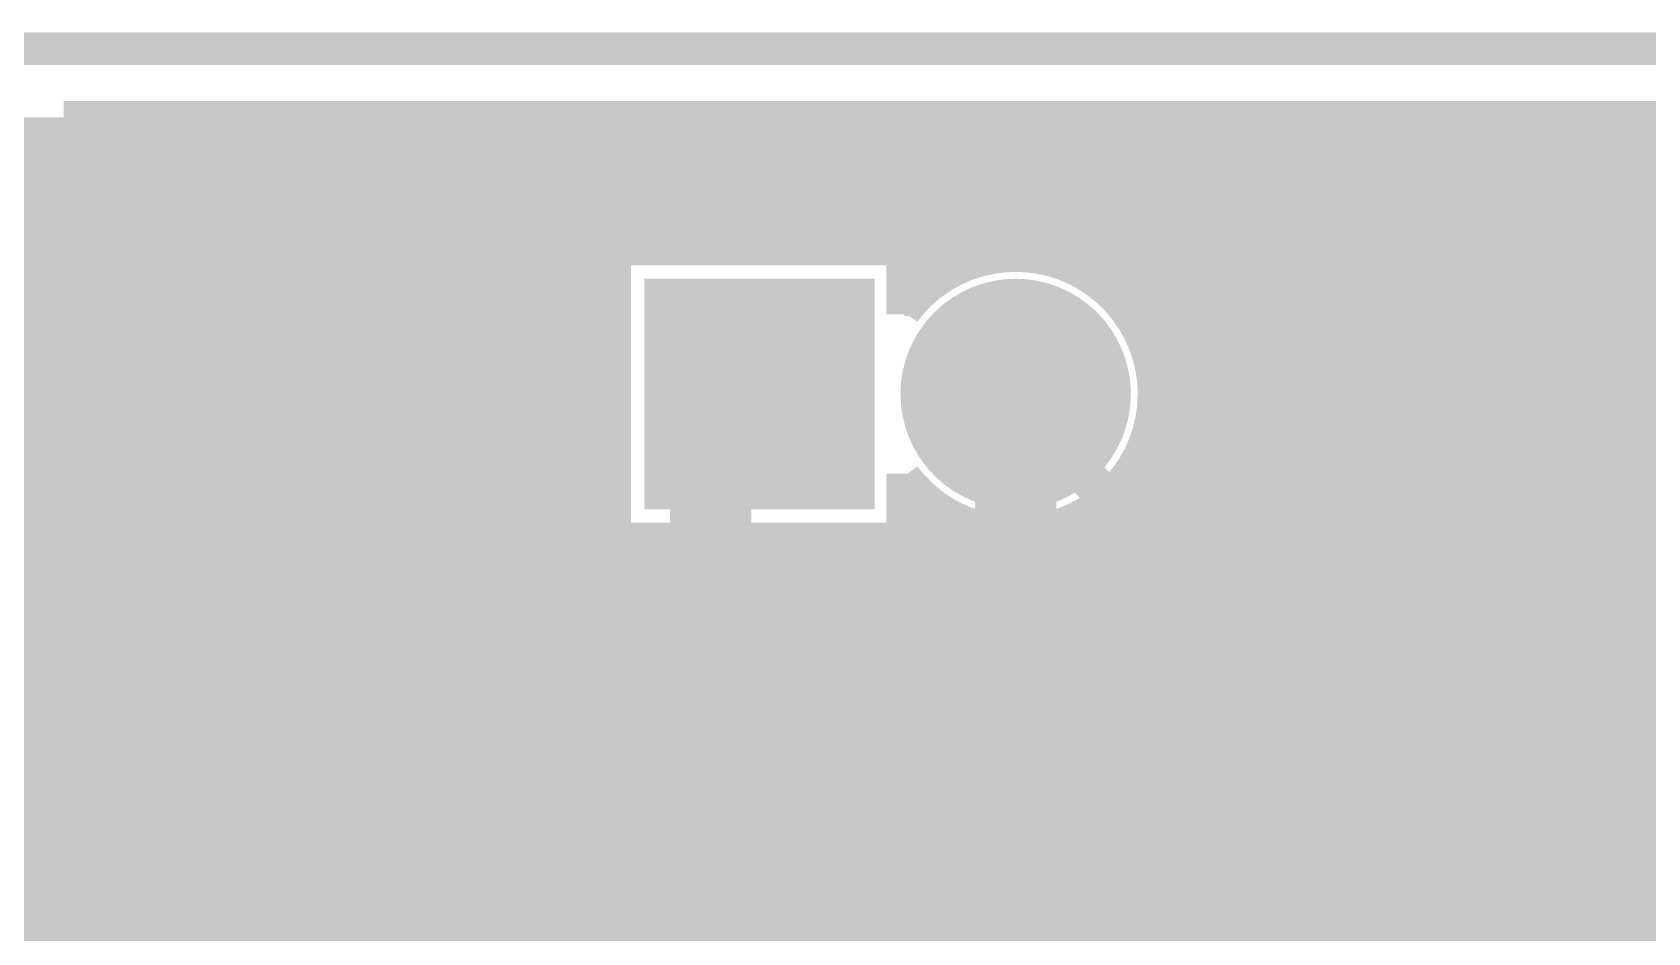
# Model space of a CAD drawing. Extents: x -7 to 100, y -42 to 30.
# Drawn here: x 5.75 to 18.36, y 23.1 to 30.13 of the extents above; entities that cross this region are included whole.
import ezdxf

# ---------------------------------------------------------------- set-up
doc = ezdxf.new("R2010")
doc.units = 0
doc.header["$MEASUREMENT"] = 0
doc.layers.get('0').update_dxf_attribs({"linetype": 'CONTINUOUS'})
for name, color, linetype in [('22-315-0_BOT', 7, 'CONTINUOUS'), ('22-315-0_DRD', 7, 'CONTINUOUS'), ('22-315-0_GND', 6, 'CONTINUOUS'), ('22-315-0_IN1', 4, 'CONTINUOUS'), ('22-315-0_SMB', 3, 'CONTINUOUS'), ('22-315-0_SMT', 5, 'CONTINUOUS'), ('22-315-0_SPT', 14, 'CONTINUOUS'), ('22-315-0_SST', 12, 'CONTINUOUS'), ('22-315-0_TOP', 11, 'CONTINUOUS'), ('THRUHOLE_TAP', 15, 'CONTINUOUS')]:
    doc.layers.add(name, color=color, linetype=linetype)

# ---------------------------------------------------------------- blocks, each defined once
blk = doc.blocks.new('ROUND_19')
at = {"const_width": 0.7493}
blk.add_lwpolyline([(-0.37465, 0, 1), (0.37465, 0, 1)], format="xyb", close=True, dxfattribs=at)
blk = doc.blocks.new('SQUARE_20')
blk.add_solid([(0.8001, 0.8001), (0.8001, -0.8001), (-0.8001, 0.8001), (-0.8001, -0.8001)])
blk = doc.blocks.new('ROUND_66')
at = {"const_width": 2.00025}
blk.add_lwpolyline([(-1.000124, 0, 1), (1.000124, 0, 1)], format="xyb", close=True, dxfattribs=at)
blk = doc.blocks.new('ROUND_67')
at = {"const_width": 0.89916}
blk.add_lwpolyline([(-0.44958, 0, 1), (0.44958, 0, 1)], format="xyb", close=True, dxfattribs=at)
blk = doc.blocks.new('SQUARE_68')
blk.add_solid([(0.89916, 0.89916), (0.89916, -0.89916), (-0.89916, 0.89916), (-0.89916, -0.89916)])
blk = doc.blocks.new('RECTANGLE_3')
blk.add_solid([(0.51308, 0.63627), (0.51308, -0.63627), (-0.51308, 0.63627), (-0.51308, -0.63627)])
blk = doc.blocks.new('RECTANGLE_5')
blk.add_solid([(0.508, 0.9017), (0.508, -0.9017), (-0.508, 0.9017), (-0.508, -0.9017)])
blk = doc.blocks.new('ROUND_84')
at = {"const_width": 0.50038}
blk.add_lwpolyline([(-0.25019, 0, 1), (0.25019, 0, 1)], format="xyb", close=True, dxfattribs=at)

msp = doc.modelspace()

# ---------------------------------------------------------------- linework, layer by layer
at = {"layer": '22-315-0_BOT'}
for points, const_width in [([(51.41976, 29.464), (5.99948, 29.464)], 0.254), ([(51.32578, 29.4132), (6.08584, 29.4132)], 0.254), ([(6.1468, 29.464), (6.1468, 29.3751)], 0.254), ([(6.3754, 29.464), (6.3754, 29.21762)], 0.254), ([(6.604, 29.464), (6.604, 29.03474)], 0.254), ([(6.8326, 29.464), (6.8326, 28.82392)], 0.254), ([(7.0612, 29.464), (7.0612, 28.575)], 0.254), ([(7.2898, 29.464), (7.2898, 28.27528)], 0.254), ([(7.5184, 29.464), (7.5184, 27.9019)], 0.254), ([(7.747, 29.464), (7.747, 27.39898)], 0.254), ([(7.9756, 29.464), (7.9756, 26.4414)], 0.254), ([(8.2042, 29.464), (8.2042, 23.76424)], 0.254), ([(8.4328, 29.464), (8.4328, 23.99284)], 0.254), ([(8.6614, 29.464), (8.6614, 24.22144)], 0.254), ([(8.89, 29.464), (8.89, 27.70124)], 0.254), ([(9.1186, 29.464), (9.1186, 27.98064)], 0.254), ([(9.3472, 29.464), (9.3472, 28.20924)], 0.254), ([(9.5758, 29.464), (9.5758, 28.43784)], 0.254), ([(9.8044, 29.464), (9.8044, 28.66644)], 0.254), ([(10.033, 29.464), (10.033, 28.89504)], 0.254), ([(10.2616, 29.464), (10.2616, 29.07792)], 0.254), ([(10.4902, 29.464), (10.4902, 29.1084)], 0.254), ([(10.7188, 29.464), (10.7188, 29.1084)], 0.254), ([(10.9474, 29.464), (10.9474, 29.1084)], 0.254), ([(11.176, 29.464), (11.176, 29.1084)], 0.254), ([(11.4046, 29.464), (11.4046, 29.1084)], 0.254), ([(11.6332, 29.464), (11.6332, 29.1084)], 0.254), ([(11.8618, 29.464), (11.8618, 29.1084)], 0.254), ([(12.0904, 29.464), (12.0904, 29.1084)], 0.254), ([(12.319, 29.464), (12.319, 29.1084)], 0.254), ([(12.5476, 29.464), (12.5476, 29.1084)], 0.254), ([(12.7762, 29.464), (12.7762, 29.1084)], 0.254), ([(13.0048, 29.464), (13.0048, 29.1084)], 0.254), ([(13.2334, 29.464), (13.2334, 29.1084)], 0.254), ([(13.462, 29.464), (13.462, 29.1084)], 0.254), ([(13.6906, 29.464), (13.6906, 29.1084)], 0.254), ([(13.9192, 29.464), (13.9192, 29.05252)], 0.254), ([(14.1478, 29.464), (14.1478, 28.84424)], 0.254), ([(14.3764, 29.464), (14.3764, 28.61564)], 0.254), ([(14.605, 29.464), (14.605, 28.38704)], 0.254), ([(14.8336, 29.464), (14.8336, 28.15844)], 0.254), ([(15.0622, 29.464), (15.0622, 27.92984)], 0.254), ([(15.2908, 29.464), (15.2908, 27.70124)], 0.254), ([(15.5194, 29.464), (15.5194, 27.47264)], 0.254), ([(15.748, 29.464), (15.748, 27.24404)], 0.254), ([(15.9766, 29.464), (15.9766, 27.01544)], 0.254), ([(16.2052, 29.464), (16.2052, 26.78684)], 0.254), ([(16.4338, 29.464), (16.4338, 26.55824)], 0.254), ([(16.6624, 29.464), (16.6624, 26.32964)], 0.254), ([(16.891, 29.464), (16.891, 26.10104)], 0.254), ([(17.1196, 29.464), (17.1196, 25.87244)], 0.254), ([(17.3482, 29.464), (17.3482, 25.64384)], 0.254), ([(17.5768, 29.464), (17.5768, 25.41524)], 0.254), ([(17.8054, 29.464), (17.8054, 25.18664)], 0.254), ([(18.034, 29.464), (18.034, 24.95804)], 0.254), ([(18.2626, 29.464), (18.2626, 24.72944)], 0.254), ([(51.08956, 29.1846), (6.41858, 29.1846)], 0.254), ([(13.716, 29.1084), (10.414, 29.1084)], 0.254), ([(10.09396, 28.956), (6.69544, 28.956)], 0.254), ([(10.12698, 28.98902), (8.98652, 27.8511)], 0.254), ([(14.0081, 28.98394), (21.12264, 21.8694)], 0.254), ([(50.86096, 28.956), (14.03604, 28.956)], 0.254), ([(-3.302, 16.891), (-3.302, 18.669), (-1.27, 20.701), (5.715, 20.701), (9.271, 24.257), (9.271, 27.559), (10.414, 28.702), (13.716, 28.702), (20.955, 21.463), (25.654, 21.463), (26.67, 20.447), (26.67, 20.193), (27.178, 19.685), (28.829, 19.685), (29.464, 20.32), (32.004, 20.32), (33.02, 21.336), (39.878, 21.336), (40.513, 20.701)], 0.2032), ([(9.86536, 28.7274), (6.92658, 28.7274)], 0.254), ([(50.63236, 28.7274), (14.26464, 28.7274)], 0.254), ([(9.63676, 28.4988), (7.12216, 28.4988)], 0.254), ([(50.40376, 28.4988), (14.49324, 28.4988)], 0.254), ([(9.40816, 28.2702), (7.29234, 28.2702)], 0.254), ([(19.06016, 28.2702), (14.72184, 28.2702)], 0.254), ([(9.17956, 28.0416), (7.43966, 28.0416)], 0.254), ([(10.2997, 28.01366), (9.6774, 27.39136)], 0.254), ([(10.2997, 28.01366), (10.2997, 26.1747)], 0.254), ([(19.06016, 28.0416), (14.95044, 28.0416)], 0.254), ([(10.2616, 27.97556), (10.2616, 11.0363)], 0.254), ([(8.9535, 27.813), (7.56412, 27.813)], 0.254), ([(10.033, 27.74696), (10.033, 11.0363)], 0.254), ([(10.2997, 27.813), (10.09904, 27.813)], 0.254), ([(19.06016, 27.813), (15.17904, 27.813)], 0.254), ([(8.8646, 27.5844), (7.67334, 27.5844)], 0.254), ([(8.8646, 27.559), (8.8646, 24.42464)], 0.254), ([(9.8044, 27.51836), (9.8044, 11.0363)], 0.254), ([(10.2997, 27.5844), (9.87044, 27.5844)], 0.254), ([(19.06016, 27.5844), (15.40764, 27.5844)], 0.254), ([(9.6774, 27.39136), (9.6774, 24.257)], 0.254), ([(8.8646, 27.3558), (7.76224, 27.3558)], 0.254), ([(10.2997, 27.3558), (9.6774, 27.3558)], 0.254), ([(19.558, 11.43), (18.669, 11.43), (18.669, 21.971), (13.462, 27.178), (13.462, 27.27198), (13.42898, 27.305)], 0.3048), ([(14.50848, 27.305), (14.50812, 27.33293)], 0.254), ([(14.50848, 27.33294), (20.66798, 21.17598)], 0.254), ([(14.605, 27.23896), (14.605, 26.68016)], 0.254), ([(19.06016, 27.3558), (15.63624, 27.3558)], 0.254), ([(8.8646, 27.1272), (7.83844, 27.1272)], 0.254), ([(10.2997, 27.1272), (9.6774, 27.1272)], 0.254), ([(14.71676, 27.1272), (14.49324, 27.1272)], 0.254), ([(19.06016, 27.1272), (15.86484, 27.1272)], 0.254), ([(14.8336, 27.01036), (14.8336, 26.45156)], 0.254), ([(8.8646, 26.8986), (7.89686, 26.8986)], 0.254), ([(10.2997, 26.8986), (9.6774, 26.8986)], 0.254), ([(14.41704, 26.86812), (18.99158, 22.29358)], 0.254), ([(14.94536, 26.8986), (14.42974, 26.8986)], 0.254), ([(19.06016, 26.8986), (16.09344, 26.8986)], 0.254), ([(15.0622, 26.78176), (15.0622, 26.22296)], 0.254), ([(8.8646, 26.67), (7.94258, 26.67)], 0.254), ([(10.2997, 26.67), (9.6774, 26.67)], 0.254), ([(12.5476, 26.6827), (12.5476, 3.61696)], 0.254), ([(12.5603, 26.66492), (12.5603, 26.1747)], 0.254), ([(15.17396, 26.67), (14.61516, 26.67)], 0.254), ([(19.06016, 26.67), (16.32204, 26.67)], 0.254), ([(15.2908, 26.55316), (15.2908, 25.99436)], 0.254), ([(8.8646, 26.4414), (7.9756, 26.4414)], 0.254), ([(10.2997, 26.4414), (9.6774, 26.4414)], 0.254), ([(12.78128, 26.4414), (12.5603, 26.4414)], 0.254), ([(12.7762, 26.44648), (12.7762, 3.60426)], 0.254), ([(15.40256, 26.4414), (14.84376, 26.4414)], 0.254), ([(29.6672, 26.4414), (16.55064, 26.4414)], 0.254), ([(13.0048, 26.31186), (13.0048, 3.5433)], 0.254), ([(13.2334, 26.24328), (13.2334, 3.4163)], 0.254), ([(13.462, 26.2255), (13.462, 3.19532)], 0.254), ([(13.6906, 26.25598), (13.6906, 3.6703)], 0.254), ([(13.72616, 26.26614), (18.2118, 21.7805)], 0.254), ([(15.5194, 26.32456), (15.5194, 25.76576)], 0.254), ([(8.8646, 26.2128), (7.99338, 26.2128)], 0.254), ([(10.2997, 26.2128), (9.6774, 26.2128)], 0.254), ([(12.5603, 26.1747), (10.2997, 26.1747)], 0.254), ([(10.4902, 26.1747), (10.4902, 11.0363)], 0.254), ([(10.7188, 26.1747), (10.7188, 11.0363)], 0.254), ([(10.9474, 26.1747), (10.9474, 11.0363)], 0.254), ([(11.176, 26.1747), (11.176, 11.04392)], 0.254), ([(11.4046, 26.1747), (11.4046, 11.09218)], 0.254), ([(11.6332, 26.1747), (11.6332, 11.0617)], 0.254), ([(11.8618, 26.1747), (11.8618, 10.93978)], 0.254), ([(12.0904, 26.1747), (12.0904, 10.57402)], 0.254), ([(12.319, 26.1747), (12.319, 3.5814)], 0.254), ([(13.7795, 26.2128), (12.5603, 26.2128)], 0.254), ([(15.63116, 26.2128), (15.07236, 26.2128)], 0.254), ([(29.6672, 26.2128), (16.77924, 26.2128)], 0.254), ([(8.8646, 25.9842), (7.99846, 25.9842)], 0.254), ([(14.0081, 25.9842), (9.6774, 25.9842)], 0.254), ([(13.9192, 26.0731), (13.9192, 3.6703)], 0.254), ([(15.85976, 25.9842), (15.30096, 25.9842)], 0.254), ([(15.748, 26.09596), (15.748, 25.53716)], 0.254), ([(29.6672, 25.9842), (17.00784, 25.9842)], 0.254), ([(14.1478, 25.8445), (14.1478, 3.6703)], 0.254), ([(15.9766, 25.86736), (15.9766, 25.30856)], 0.254), ([(8.8646, 25.7556), (7.99338, 25.7556)], 0.254), ([(14.2367, 25.7556), (9.6774, 25.7556)], 0.254), ([(16.08836, 25.7556), (15.52956, 25.7556)], 0.254), ([(26.8478, 25.7556), (17.23644, 25.7556)], 0.254), ([(14.3764, 25.6159), (14.3764, 3.6703)], 0.254), ([(16.2052, 25.63876), (16.2052, 25.07996)], 0.254), ([(8.8646, 25.527), (7.97052, 25.527)], 0.254), ([(7.9756, 25.55748), (7.9756, 23.53564)], 0.254), ([(14.4653, 25.527), (9.6774, 25.527)], 0.254), ([(16.31696, 25.527), (15.75816, 25.527)], 0.254), ([(26.8478, 25.527), (17.46504, 25.527)], 0.254), ([(14.605, 25.3873), (14.605, 3.6703)], 0.254), ([(16.4338, 25.41016), (16.4338, 24.85136)], 0.254), ([(8.8646, 25.2984), (7.9375, 25.2984)], 0.254), ([(14.6939, 25.2984), (9.6774, 25.2984)], 0.254), ([(16.54556, 25.2984), (15.98676, 25.2984)], 0.254), ([(26.8478, 25.2984), (17.69364, 25.2984)], 0.254), ([(14.8336, 25.1587), (14.8336, 3.6703)], 0.254), ([(16.6624, 25.18156), (16.6624, 24.62276)], 0.254), ([(8.8646, 25.0698), (7.88924, 25.0698)], 0.254), ([(14.9225, 25.0698), (9.6774, 25.0698)], 0.254), ([(16.77416, 25.0698), (16.21536, 25.0698)], 0.254), ([(26.8478, 25.0698), (17.92224, 25.0698)], 0.254), ([(8.8646, 24.8412), (7.82828, 24.8412)], 0.254), ([(15.1511, 24.8412), (9.6774, 24.8412)], 0.254), ([(15.0622, 24.9301), (15.0622, 3.6703)], 0.254), ([(17.00276, 24.8412), (16.44396, 24.8412)], 0.254), ([(16.891, 24.95296), (16.891, 24.39416)], 0.254), ([(24.5618, 24.8412), (18.15084, 24.8412)], 0.254), ([(17.1196, 24.72436), (17.1196, 24.16556)], 0.254), ([(7.747, 24.59736), (7.747, 23.30704)], 0.254), ([(8.8646, 24.6126), (7.75208, 24.6126)], 0.254), ([(15.3797, 24.6126), (9.6774, 24.6126)], 0.254), ([(15.2908, 24.7015), (15.2908, 3.6703)], 0.254), ([(17.23136, 24.6126), (16.67256, 24.6126)], 0.254), ([(24.5618, 24.6126), (18.37944, 24.6126)], 0.254), ([(15.5194, 24.4729), (15.5194, 3.6703)], 0.254), ([(17.3482, 24.49576), (17.3482, 23.93696)], 0.254), ([(8.8646, 24.42464), (5.54736, 21.1074)], 0.254), ([(8.82396, 24.384), (7.6581, 24.384)], 0.254), ([(15.6083, 24.384), (9.6774, 24.384)], 0.254), ([(17.45996, 24.384), (16.90116, 24.384)], 0.254), ([(15.748, 24.2443), (15.748, 1.0922)], 0.254), ([(17.5768, 24.26716), (17.5768, 23.70836)], 0.254), ([(7.5184, 24.09698), (7.5184, 23.07844)], 0.254), ([(8.59536, 24.1554), (7.54888, 24.1554)], 0.254), ([(15.8369, 24.1554), (9.6647, 24.1554)], 0.254), ([(17.68856, 24.1554), (17.12976, 24.1554)], 0.254), ([(9.55802, 23.96998), (6.0071, 20.41652)], 0.254), ([(9.5758, 23.98776), (9.5758, 11.0363)], 0.254), ([(15.9766, 24.0157), (15.9766, 1.0922)], 0.254), ([(17.8054, 24.03856), (17.8054, 23.47976)], 0.254), ([(8.36676, 23.9268), (7.42188, 23.9268)], 0.254), ([(16.0655, 23.9268), (9.51484, 23.9268)], 0.254), ([(17.91716, 23.9268), (17.35836, 23.9268)], 0.254), ([(7.2898, 23.7236), (7.2898, 22.84984)], 0.254), ([(9.3472, 23.75916), (9.3472, 11.0363)], 0.254), ([(16.2052, 23.7871), (16.2052, 1.0922)], 0.254), ([(18.034, 23.80996), (18.034, 23.25116)], 0.254), ([(8.13816, 23.6982), (7.27202, 23.6982)], 0.254), ([(16.2941, 23.6982), (9.28624, 23.6982)], 0.254), ([(18.14576, 23.6982), (17.58696, 23.6982)], 0.254), ([(18.2626, 23.58136), (18.2626, 23.02256)], 0.254), ([(7.90956, 23.4696), (7.0993, 23.4696)], 0.254), ([(16.5227, 23.4696), (9.05764, 23.4696)], 0.254), ([(9.1186, 23.53056), (9.1186, 11.0363)], 0.254), ([(16.4338, 23.5585), (16.4338, 1.0922)], 0.254), ([(18.37436, 23.4696), (17.81556, 23.4696)], 0.254), ([(7.0612, 23.42388), (7.0612, 22.62124)], 0.254), ([(16.6624, 23.3299), (16.6624, 1.0922)], 0.254), ([(7.68096, 23.241), (6.8961, 23.241)], 0.254), ([(16.7513, 23.241), (8.82904, 23.241)], 0.254), ([(8.89, 23.30196), (8.89, 11.0363)], 0.254), ([(18.60296, 23.241), (18.04416, 23.241)], 0.254), ([(6.8326, 23.17496), (6.8326, 22.39264)], 0.254), ([(8.6614, 23.07336), (8.6614, 11.0363)], 0.254), ([(16.891, 23.1013), (16.891, 1.0922)], 0.254), ([(7.45236, 23.0124), (6.65988, 23.0124)], 0.254), ([(16.9799, 23.0124), (8.60044, 23.0124)], 0.254), ([(18.83156, 23.0124), (18.27276, 23.0124)], 0.254)]:
    msp.add_lwpolyline(points, dxfattribs=dict(at, const_width=const_width))
at = {"layer": '22-315-0_BOT', "const_width": 0.254}
for points in [[(8.001, 25.99944, 0.2680238), (5.99948, 29.464)], [(10.414, 29.1084, 0.1989133), (10.12663, 28.98937)], [(10.414, 29.1084, 0.1989133), (10.12663, 28.98937)], [(14.00302, 28.98902, 0.1989124), (13.716, 29.10791)], [(8.98398, 27.84602, 0.1989124), (8.86509, 27.559)], [(14.41704, 26.86812, 0.1044561), (14.50932, 27.305)], [(12.5603, 26.66492, 0.2383058), (13.42898, 26.22597)], [(13.42898, 26.2255, 0.0697683), (13.72588, 26.26713)], [(4.0005, 21.99894, 0.4142136), (8.001, 25.99944)], [(9.55802, 23.96998, 0.1989124), (9.67691, 24.257)], [(9.55802, 23.96998, 0.1989124), (9.67691, 24.257)]]:
    msp.add_lwpolyline(points, format="xyb", dxfattribs=at)
at = {"layer": '22-315-0_DRD', "const_width": 0.254}
for points in [[(0, 0), (-7.00024, 0), (-7.00024, 29.99994), (99.9998, 29.99994), (99.9998, 0), (0, 0)], [(11.43, 27.94), (11.43, 26.67)], [(13.42898, 27.94), (13.42898, 26.67)], [(12.065, 27.305), (10.795, 27.305)], [(14.06398, 27.305), (12.79398, 27.305)], [(18.161, 25.908), (18.161, 24.638)], [(19.431, 25.908), (18.161, 25.908)], [(18.161, 25.908), (18.161, 24.638)], [(19.431, 25.908), (18.161, 25.908)], [(19.431, 25.273), (18.161, 25.273)], [(19.431, 25.273), (18.161, 25.273)], [(18.161, 24.638), (19.431, 24.638)], [(18.161, 24.638), (19.431, 24.638)]]:
    msp.add_lwpolyline(points, dxfattribs=at)
at = {"layer": '22-315-0_GND', "const_width": 0.254}
msp.add_lwpolyline([(0, 0), (-7.00024, 0), (-7.00024, 29.99994), (99.9998, 29.99994), (99.9998, 0), (0, 0)], dxfattribs=at)
at = {"layer": '22-315-0_IN1', "const_width": 0.254}
for points in [[(28.6512, 29.337), (-5.969, 29.337)], [(5.6896, 29.337), (5.6896, 27.21102)], [(5.9182, 29.337), (5.9182, 26.80208)], [(6.1468, 29.337), (6.1468, 0.381)], [(6.3754, 29.337), (6.3754, 0.381)], [(6.604, 29.337), (6.604, 0.381)], [(6.8326, 29.337), (6.8326, 0.381)], [(7.0612, 29.337), (7.0612, 0.381)], [(7.2898, 29.337), (7.2898, 0.381)], [(7.5184, 29.337), (7.5184, 0.381)], [(7.747, 29.337), (7.747, 0.381)], [(7.9756, 29.337), (7.9756, 0.381)], [(8.2042, 29.337), (8.2042, 0.381)], [(8.4328, 29.337), (8.4328, 0.381)], [(8.6614, 29.337), (8.6614, 0.381)], [(8.89, 29.337), (8.89, 0.381)], [(9.1186, 29.337), (9.1186, 0.381)], [(9.3472, 29.337), (9.3472, 0.381)], [(9.5758, 29.337), (9.5758, 2.86512)], [(9.8044, 29.337), (9.8044, 3.2639)], [(10.033, 29.337), (10.033, 3.4544)], [(10.2616, 29.337), (10.2616, 3.56362)], [(10.4902, 29.337), (10.4902, 28.4353)], [(10.7188, 29.337), (10.7188, 28.4353)], [(10.9474, 29.337), (10.9474, 28.4353)], [(11.176, 29.337), (11.176, 28.4353)], [(11.4046, 29.337), (11.4046, 28.4353)], [(11.6332, 29.337), (11.6332, 28.4353)], [(11.8618, 29.337), (11.8618, 28.4353)], [(12.0904, 29.337), (12.0904, 28.4353)], [(12.319, 29.337), (12.319, 28.4353)], [(12.5476, 29.337), (12.5476, 27.9273)], [(12.7762, 29.337), (12.7762, 28.16352)], [(13.0048, 29.337), (13.0048, 28.29814)], [(13.2334, 29.337), (13.2334, 28.36672)], [(13.462, 29.337), (13.462, 28.3845)], [(13.6906, 29.337), (13.6906, 28.35148)], [(13.9192, 29.337), (13.9192, 28.26766)], [(14.1478, 29.337), (14.1478, 28.11018)], [(14.3764, 29.337), (14.3764, 27.82316)], [(14.605, 29.337), (14.605, 3.6703)], [(14.8336, 29.337), (14.8336, 3.6703)], [(15.0622, 29.337), (15.0622, 3.6703)], [(15.2908, 29.337), (15.2908, 3.6703)], [(15.5194, 29.337), (15.5194, 3.6703)], [(15.748, 29.337), (15.748, 0.381)], [(15.9766, 29.337), (15.9766, 0.381)], [(16.2052, 29.337), (16.2052, 0.381)], [(16.4338, 29.337), (16.4338, 0.381)], [(16.6624, 29.337), (16.6624, 0.381)], [(16.891, 29.337), (16.891, 0.381)], [(17.1196, 29.337), (17.1196, 0.381)], [(17.3482, 29.337), (17.3482, 0.381)], [(17.5768, 29.337), (17.5768, 0.381)], [(17.8054, 29.337), (17.8054, 7.58952)], [(18.034, 29.337), (18.034, 7.74192)], [(18.2626, 29.337), (18.2626, 7.79018)], [(28.6512, 29.1846), (-5.969, 29.1846)], [(28.6512, 28.956), (-5.969, 28.956)], [(28.6512, 28.7274), (-5.969, 28.7274)], [(28.6512, 28.4988), (-5.969, 28.4988)], [(12.5603, 28.4353), (10.2997, 28.4353), (10.2997, 26.1747)], [(12.5603, 28.4353), (12.5603, 27.94254)], [(10.2997, 28.2702), (-5.969, 28.2702)], [(12.94638, 28.2702), (12.5603, 28.2702)], [(28.6512, 28.2702), (13.91158, 28.2702)], [(10.2997, 28.0416), (4.39674, 28.0416)], [(12.63904, 28.0416), (12.5603, 28.0416)], [(28.6512, 28.0416), (14.21892, 28.0416)], [(10.2997, 27.813), (5.01904, 27.813)], [(28.6512, 27.813), (14.38148, 27.813)], [(10.2997, 27.5844), (5.3467, 27.5844)], [(28.6512, 27.5844), (14.47292, 27.5844)], [(10.2997, 27.3558), (5.5753, 27.3558)], [(28.6512, 27.3558), (14.50848, 27.3558)], [(10.2997, 27.1272), (5.74802, 27.1272)], [(28.6512, 27.1272), (14.49324, 27.1272)], [(10.2997, 26.8986), (5.87502, 26.8986)], [(28.6512, 26.8986), (14.42974, 26.8986)], [(14.3764, 26.78684), (14.3764, 3.6703)], [(10.2997, 26.67), (5.969, 26.67)], [(12.5476, 26.6827), (12.5476, 3.61696)], [(12.5603, 26.66492), (12.5603, 26.1747)], [(28.6512, 26.67), (14.30274, 26.67)], [(14.1478, 26.49728), (14.1478, 3.6703)], [(10.2997, 26.4414), (6.0325, 26.4414)], [(12.78128, 26.4414), (12.5603, 26.4414)], [(12.7762, 26.44648), (12.7762, 3.60426)], [(28.6512, 26.4414), (14.07668, 26.4414)], [(13.0048, 26.31186), (13.0048, 3.5433)], [(13.2334, 26.24328), (13.2334, 3.4163)], [(13.462, 26.2255), (13.462, 3.19532)], [(13.6906, 26.25598), (13.6906, 3.6703)], [(13.9192, 26.34234), (13.9192, 3.6703)], [(10.2997, 26.2128), (6.06806, 26.2128)], [(12.5603, 26.1747), (10.2997, 26.1747)], [(10.4902, 26.1747), (10.4902, 3.61188)], [(10.7188, 26.1747), (10.7188, 3.61188)], [(10.9474, 26.1747), (10.9474, 10.89152)], [(11.176, 26.1747), (11.176, 11.04392)], [(11.4046, 26.1747), (11.4046, 11.09218)], [(11.6332, 26.1747), (11.6332, 11.0617)], [(11.8618, 26.1747), (11.8618, 10.93978)], [(12.0904, 26.1747), (12.0904, 10.57402)], [(12.319, 26.1747), (12.319, 3.5814)], [(28.6512, 26.2128), (12.5603, 26.2128)], [(28.6512, 25.9842), (6.07822, 25.9842)], [(28.6512, 25.7556), (6.06552, 25.7556)], [(28.6512, 25.527), (6.02488, 25.527)], [(28.6512, 25.2984), (5.95884, 25.2984)], [(5.9182, 25.19426), (5.9182, 4.80314)], [(28.6512, 25.0698), (5.85978, 25.0698)], [(28.6512, 24.8412), (5.7277, 24.8412)], [(5.6896, 24.78532), (5.6896, 5.21208)], [(28.6512, 24.6126), (5.5499, 24.6126)], [(28.6512, 24.384), (5.31114, 24.384)], [(28.6512, 24.1554), (4.96316, 24.1554)], [(28.6512, 23.9268), (4.1783, 23.9268)], [(28.6512, 23.6982), (-5.969, 23.6982)], [(28.6512, 23.4696), (-5.969, 23.4696)], [(28.6512, 23.241), (-5.969, 23.241)], [(28.6512, 23.0124), (-5.969, 23.0124)]]:
    msp.add_lwpolyline(points, dxfattribs=at)
for points in [[(13.42898, 28.3845, 0.2388076), (12.55871, 27.94371)], [(14.50848, 27.305, 0.4142136), (13.42898, 28.3845)], [(6.08076, 25.99944, 0.4142136), (4.0005, 28.0797)], [(13.42898, 26.2255, 0.4142136), (14.50848, 27.305)], [(12.5603, 26.66492, 0.2383058), (13.42898, 26.22597)], [(4.0005, 23.91918, 0.4142136), (6.08076, 25.99944)]]:
    msp.add_lwpolyline(points, format="xyb", dxfattribs=at)
at = {"layer": '22-315-0_SMB', "const_width": 0.254}
for points in [[(9.017, 23.622), (9.017, 4.445)], [(15.367, 23.622), (9.017, 23.622)], [(9.1186, 23.622), (9.1186, 4.445)], [(9.3472, 23.622), (9.3472, 4.445)], [(9.5758, 23.622), (9.5758, 4.445)], [(9.8044, 23.622), (9.8044, 4.445)], [(10.033, 23.622), (10.033, 4.445)], [(10.2616, 23.622), (10.2616, 4.445)], [(10.4902, 23.622), (10.4902, 4.445)], [(10.7188, 23.622), (10.7188, 4.445)], [(10.9474, 23.622), (10.9474, 4.445)], [(11.176, 23.622), (11.176, 4.445)], [(11.4046, 23.622), (11.4046, 4.445)], [(11.6332, 23.622), (11.6332, 4.445)], [(11.8618, 23.622), (11.8618, 4.445)], [(12.0904, 23.622), (12.0904, 4.445)], [(12.319, 23.622), (12.319, 4.445)], [(12.5476, 23.622), (12.5476, 4.445)], [(12.7762, 23.622), (12.7762, 4.445)], [(13.0048, 23.622), (13.0048, 4.445)], [(13.2334, 23.622), (13.2334, 4.445)], [(13.462, 23.622), (13.462, 4.445)], [(13.6906, 23.622), (13.6906, 4.445)], [(13.9192, 23.622), (13.9192, 4.445)], [(14.1478, 23.622), (14.1478, 4.445)], [(14.3764, 23.622), (14.3764, 4.445)], [(14.605, 23.622), (14.605, 4.445)], [(14.8336, 23.622), (14.8336, 4.445)], [(15.0622, 23.622), (15.0622, 4.445)], [(15.2908, 23.622), (15.2908, 4.445)], [(15.367, 23.622), (17.653, 21.336)], [(15.4686, 23.5204), (9.017, 23.5204)], [(15.5194, 23.4696), (15.5194, 4.445)], [(15.6972, 23.2918), (9.017, 23.2918)], [(15.748, 23.241), (15.748, 4.445)], [(15.9258, 23.0632), (9.017, 23.0632)], [(15.9766, 23.0124), (15.9766, 4.445)]]:
    msp.add_lwpolyline(points, dxfattribs=at)
at = {"layer": '22-315-0_SST'}
for points, const_width in [([(8.73506, 29.42844), (7.71906, 29.42844), (7.8867, 29.3116)], 0.1524), ([(8.73506, 29.54782), (8.73506, 29.3116)], 0.1524), ([(15.02918, 29.30398), (15.02918, 25.7048), (9.23036, 25.7048), (9.23036, 29.30398), (15.02918, 29.30398)], 0.20066), ([(12.32916, 29.30398), (12.2301, 29.30398), (10.53084, 29.30398), (11.43, 28.50388)], 0.20066), ([(10.69848, 29.30398), (10.69848, 29.15412)], 0.20066), ([(10.87882, 29.30398), (10.87882, 28.9941)], 0.20066), ([(11.05662, 29.30398), (11.05662, 28.83408)], 0.20066), ([(11.23696, 29.30398), (11.23696, 28.67406)], 0.20066), ([(11.4173, 29.30398), (11.4173, 28.51404)], 0.20066), ([(12.32916, 29.30398), (11.43, 28.50388)], 0.20066), ([(11.59764, 29.30398), (11.59764, 28.65374)], 0.20066), ([(11.77798, 29.30398), (11.77798, 28.81376)], 0.20066), ([(11.95578, 29.30398), (11.95578, 28.97378)], 0.20066), ([(12.13612, 29.30398), (12.13612, 29.1338)], 0.20066), ([(12.22502, 29.21254), (10.63244, 29.21254)], 0.20066), ([(12.02182, 29.0322), (10.83564, 29.0322)], 0.20066), ([(7.71906, 28.829), (7.71906, 28.59024)], 0.1524), ([(11.82116, 28.85186), (11.03884, 28.85186)], 0.20066), ([(8.3947, 28.41244), (8.56488, 28.41244), (8.73506, 28.4734), (8.73506, 28.70962), (8.56488, 28.76804), (7.71906, 28.76804)], 0.1524), ([(11.61796, 28.67406), (11.2395, 28.67406)], 0.20066), ([(9.23036, 28.30576), (9.62914, 28.30576), (9.62914, 26.10612), (14.6304, 26.10612), (14.6304, 28.30576), (15.02918, 28.30576)], 0.20066), ([(16.9672, 26.52776), (16.9672, 26.17216), (16.79956, 26.11374), (16.62938, 26.11374), (16.4592, 26.17216), (16.4592, 26.52776), (16.62938, 26.58872), (16.79956, 26.58872), (17.4752, 26.34996)], 0.1524), ([(16.9672, 25.27554), (16.9672, 25.63114), (16.79956, 25.75052), (16.62938, 25.75052), (16.4592, 25.63114), (16.4592, 25.27554), (17.4752, 25.27554)], 0.1524), ([(16.9672, 25.57272), (17.4752, 25.75052)], 0.1524), ([(11.3792, 25.39492), (11.3792, 24.64054)], 0.254), ([(11.6078, 25.35428), (11.6078, 24.68118)], 0.254), ([(11.1506, 25.27808), (11.1506, 24.75992)], 0.254), ([(11.76528, 25.1968), (11.09218, 25.1968)], 0.254), ([(11.80592, 24.9682), (11.05154, 24.9682)], 0.254), ([(19.812, 24.892), (19.812, 22.098), (14.478, 22.098), (14.478, 24.892), (19.812, 24.892)], 0.1524), ([(11.68908, 24.7396), (11.17092, 24.7396)], 0.254), ([(13.843, 24.384), (10.287, 24.384), (10.287, 22.606), (13.843, 22.606), (13.843, 24.384)], 0.1524), ([(9.37006, 24.20112), (9.37006, 23.72614), (8.69442, 23.96236), (8.69442, 24.08174), (9.71042, 24.08174)], 0.1524), ([(9.54024, 23.36292), (9.71042, 23.30196), (9.71042, 22.94636), (9.54024, 22.88794), (8.86206, 22.88794), (8.69442, 22.94636), (8.69442, 23.30196), (8.86206, 23.36292)], 0.1524)]:
    msp.add_lwpolyline(points, dxfattribs=dict(at, const_width=const_width))
at = {"layer": '22-315-0_SST', "const_width": 0.254}
for points in [[(11.43, 25.4, 0.4142136), (11.049, 25.019)], [(11.811, 25.019, 0.4142136), (11.43, 25.4)], [(11.049, 25.019, 0.4142136), (11.43, 24.638)], [(11.43, 24.638, 0.4142136), (11.811, 25.019)]]:
    msp.add_lwpolyline(points, format="xyb", dxfattribs=at)
at = {"layer": '22-315-0_TOP'}
for points, const_width in [([(21.78304, 29.464), (5.99948, 29.464)], 0.254), ([(21.73224, 29.4132), (6.08584, 29.4132)], 0.254), ([(6.11632, 29.464), (6.11632, 29.39288)], 0.254), ([(6.34492, 29.464), (6.34492, 29.24048)], 0.254), ([(6.57352, 29.464), (6.57352, 29.06268)], 0.254), ([(6.80212, 29.464), (6.80212, 28.8544)], 0.254), ([(7.03072, 29.464), (7.03072, 28.61056)], 0.254), ([(7.25932, 29.464), (7.25932, 28.31846)], 0.254), ([(7.48792, 29.464), (7.48792, 27.95778)], 0.254), ([(7.71652, 29.464), (7.71652, 27.47772)], 0.254), ([(7.94512, 29.464), (7.94512, 26.65984)], 0.254), ([(8.17372, 29.464), (8.17372, 24.01824)], 0.254), ([(8.40232, 29.464), (8.40232, 24.15286)], 0.254), ([(8.63092, 29.464), (8.63092, 24.1935)], 0.254), ([(8.85952, 29.464), (8.85952, 24.1935)], 0.254), ([(9.08812, 29.464), (9.08812, 24.1935)], 0.254), ([(9.31672, 29.464), (9.31672, 24.1935)], 0.254), ([(9.54532, 29.464), (9.54532, 24.1935)], 0.254), ([(9.77392, 29.464), (9.77392, 24.1935)], 0.254), ([(10.00252, 29.464), (10.00252, 24.1935)], 0.254), ([(10.23112, 29.464), (10.23112, 24.51354)], 0.254), ([(10.45972, 29.464), (10.45972, 28.4861)], 0.254), ([(10.68832, 29.464), (10.68832, 28.4861)], 0.254), ([(10.91692, 29.464), (10.91692, 28.4861)], 0.254), ([(11.14552, 29.464), (11.14552, 28.4861)], 0.254), ([(11.37412, 29.464), (11.37412, 28.4861)], 0.254), ([(11.60272, 29.464), (11.60272, 28.4861)], 0.254), ([(11.83132, 29.464), (11.83132, 28.4861)], 0.254), ([(12.05992, 29.464), (12.05992, 28.4861)], 0.254), ([(12.28852, 29.464), (12.28852, 28.4861)], 0.254), ([(12.51712, 29.464), (12.51712, 28.4861)], 0.254), ([(12.74572, 29.464), (12.74572, 28.20416)], 0.254), ([(12.97432, 29.464), (12.97432, 28.33878)], 0.254), ([(13.20292, 29.464), (13.20292, 28.41244)], 0.254), ([(13.43152, 29.464), (13.43152, 28.4353)], 0.254), ([(13.66012, 29.464), (13.66012, 28.4099)], 0.254), ([(13.88872, 29.464), (13.88872, 28.33878)], 0.254), ([(14.11732, 29.464), (14.11732, 28.20162)], 0.254), ([(14.34592, 29.464), (14.34592, 27.9654)], 0.254), ([(14.57452, 29.464), (14.57452, 24.1935)], 0.254), ([(14.80312, 29.464), (14.80312, 24.7777)], 0.254), ([(15.03172, 29.464), (15.03172, 24.7777)], 0.254), ([(15.26032, 29.464), (15.26032, 24.7777)], 0.254), ([(15.48892, 29.464), (15.48892, 24.7777)], 0.254), ([(15.71752, 29.464), (15.71752, 24.7777)], 0.254), ([(15.94612, 29.464), (15.94612, 24.7777)], 0.254), ([(16.17472, 29.464), (16.17472, 24.7777)], 0.254), ([(16.40332, 29.464), (16.40332, 11.1125)], 0.254), ([(16.63192, 29.464), (16.63192, 11.10234)], 0.254), ([(16.86052, 29.464), (16.86052, 20.9296)], 0.254), ([(17.08912, 29.464), (17.08912, 20.9296)], 0.254), ([(17.31772, 29.464), (17.31772, 20.9296)], 0.254), ([(17.54632, 29.464), (17.54632, 20.9296)], 0.254), ([(17.77492, 29.464), (17.77492, 20.9296)], 0.254), ([(18.00352, 29.464), (18.00352, 24.7777)], 0.254), ([(18.23212, 29.464), (18.23212, 24.7777)], 0.254), ([(18.46072, 29.464), (18.46072, 24.7777)], 0.254), ([(21.50364, 29.1846), (6.41858, 29.1846)], 0.254), ([(21.27504, 28.956), (6.69544, 28.956)], 0.254), ([(21.0947, 28.7274), (6.92658, 28.7274)], 0.254), ([(21.01596, 28.4988), (7.12216, 28.4988)], 0.254), ([(12.6111, 28.4861), (10.2489, 28.4861), (10.2489, 26.1239)], 0.254), ([(12.6111, 28.4861), (12.6111, 28.08224)], 0.254), ([(10.2489, 28.2702), (7.29234, 28.2702)], 0.254), ([(12.84224, 28.2702), (12.6111, 28.2702)], 0.254), ([(21.0058, 28.2702), (14.01826, 28.2702)], 0.254), ([(10.2489, 28.0416), (7.43966, 28.0416)], 0.254), ([(21.0058, 28.0416), (14.2875, 28.0416)], 0.254), ([(10.2489, 27.813), (7.56412, 27.813)], 0.254), ([(20.8407, 27.813), (14.4399, 27.813)], 0.254), ([(10.2489, 27.5844), (7.67334, 27.5844)], 0.254), ([(11.43, 27.305), (11.049, 26.924), (11.049, 23.495)], 0.635), ([(13.081, 23.495), (13.081, 24.41702), (13.42898, 24.765), (13.42898, 27.305)], 0.635), ([(20.8407, 27.5844), (14.52372, 27.5844)], 0.254), ([(10.2489, 27.3558), (7.76224, 27.3558)], 0.254), ([(20.8407, 27.3558), (14.55928, 27.3558)], 0.254), ([(10.2489, 27.1272), (7.83844, 27.1272)], 0.254), ([(20.8407, 27.1272), (14.54658, 27.1272)], 0.254), ([(10.2489, 26.8986), (7.89686, 26.8986)], 0.254), ([(20.8407, 26.8986), (14.48308, 26.8986)], 0.254), ([(10.2489, 26.67), (7.94258, 26.67)], 0.254), ([(14.34592, 26.64206), (14.34592, 24.1935)], 0.254), ([(20.8407, 26.67), (14.3637, 26.67)], 0.254), ([(12.6111, 26.52522), (12.6111, 26.1239)], 0.254), ([(10.2489, 26.4414), (7.9756, 26.4414)], 0.254), ([(12.7, 26.4414), (12.6111, 26.4414)], 0.254), ([(12.73048, 26.416), (12.73048, 25.05456)], 0.254), ([(14.12748, 26.416), (14.12748, 24.765)], 0.254), ([(20.8407, 26.4414), (14.15796, 26.4414)], 0.254), ([(10.2489, 26.2128), (7.99338, 26.2128)], 0.254), ([(10.3505, 26.1239), (10.2489, 26.1239)], 0.254), ([(10.3505, 26.1239), (10.3505, 24.51354)], 0.254), ([(11.7475, 26.1239), (11.7475, 24.51354)], 0.254), ([(12.6111, 26.1239), (11.7475, 26.1239)], 0.254), ([(11.83132, 26.1239), (11.83132, 24.51354)], 0.254), ([(12.05992, 26.1239), (12.05992, 20.9296)], 0.254), ([(12.28852, 26.1239), (12.28852, 24.51354)], 0.254), ([(12.51712, 26.1239), (12.51712, 24.8285)], 0.254), ([(12.73048, 26.2128), (12.6111, 26.2128)], 0.254), ([(20.8407, 26.2128), (14.12748, 26.2128)], 0.254), ([(10.3505, 25.9842), (7.99846, 25.9842)], 0.254), ([(12.73048, 25.9842), (11.7475, 25.9842)], 0.254), ([(20.71624, 25.9842), (14.12748, 25.9842)], 0.254), ([(10.3505, 25.7556), (7.99338, 25.7556)], 0.254), ([(12.73048, 25.7556), (11.7475, 25.7556)], 0.254), ([(20.48764, 25.7556), (14.12748, 25.7556)], 0.254), ([(10.3505, 25.527), (7.97052, 25.527)], 0.254), ([(12.73048, 25.527), (11.7475, 25.527)], 0.254), ([(20.25904, 25.527), (14.12748, 25.527)], 0.254), ([(10.3505, 25.2984), (7.9375, 25.2984)], 0.254), ([(7.94512, 25.3365), (7.94512, 23.79218)], 0.254), ([(12.73048, 25.2984), (11.7475, 25.2984)], 0.254), ([(20.03044, 25.2984), (14.12748, 25.2984)], 0.254), ([(10.3505, 25.0698), (7.88924, 25.0698)], 0.254), ([(12.73048, 25.0698), (11.7475, 25.0698)], 0.254), ([(12.73048, 25.05456), (12.59332, 24.91486)], 0.254), ([(19.8755, 25.0698), (14.12748, 25.0698)], 0.254), ([(10.3505, 24.8412), (7.82828, 24.8412)], 0.254), ([(12.52728, 24.8412), (11.7475, 24.8412)], 0.254), ([(19.81454, 24.8412), (14.12748, 24.8412)], 0.254), ([(16.3576, 24.7777), (14.5796, 24.7777)], 0.254), ([(14.5796, 24.7777), (14.5796, 24.1935)], 0.254), ([(16.3576, 24.7777), (16.3576, 22.2123)], 0.254), ([(19.7104, 24.7777), (17.9324, 24.7777), (17.9324, 22.2123)], 0.254), ([(10.3505, 24.6126), (7.75208, 24.6126)], 0.254), ([(12.41044, 24.6126), (11.7475, 24.6126)], 0.254), ([(14.5796, 24.6126), (14.11224, 24.6126)], 0.254), ([(14.11732, 24.64054), (14.11732, 24.1935)], 0.254), ([(17.9324, 24.6126), (16.3576, 24.6126)], 0.254), ([(7.71652, 24.51862), (7.71652, 23.56358)], 0.254), ([(10.15492, 24.51354), (10.15492, 24.1935)], 0.254), ([(10.3505, 24.51354), (10.15492, 24.51354)], 0.254), ([(11.94308, 24.51354), (11.7475, 24.51354)], 0.254), ([(11.94308, 24.51354), (11.94308, 22.47646)], 0.254), ([(12.38758, 24.51354), (12.18692, 24.51354)], 0.254), ([(12.18692, 24.51354), (12.18692, 22.47646)], 0.254), ([(10.15492, 24.384), (7.6581, 24.384)], 0.254), ([(12.18692, 24.384), (11.94308, 24.384)], 0.254), ([(14.5796, 24.384), (14.01572, 24.384)], 0.254), ([(17.9324, 24.384), (16.3576, 24.384)], 0.254), ([(13.97508, 24.32812), (13.97508, 24.1935)], 0.254), ([(8.4074, 24.1554), (7.54888, 24.1554)], 0.254), ([(10.15492, 24.1935), (8.636, 24.1935)], 0.254), ([(12.18692, 24.1554), (11.94308, 24.1554)], 0.254), ([(14.5796, 24.1935), (13.97508, 24.1935)], 0.254), ([(17.9324, 24.1554), (16.3576, 24.1554)], 0.254), ([(8.13562, 23.98268), (5.42544, 21.2725)], 0.254), ([(7.48792, 24.0411), (7.48792, 23.33498)], 0.254), ([(8.07974, 23.9268), (7.42188, 23.9268)], 0.254), ([(12.18692, 23.9268), (11.94308, 23.9268)], 0.254), ([(17.9324, 23.9268), (16.3576, 23.9268)], 0.254), ([(11.049, 23.495), (8.636, 23.495), (5.715, 20.574), (2.413, 20.574), (1.2446, 19.4056), (1.2446, 14.605)], 0.635), ([(7.25932, 23.68042), (7.25932, 23.10638)], 0.254), ([(7.85114, 23.6982), (7.27202, 23.6982)], 0.254), ([(12.18692, 23.6982), (11.94308, 23.6982)], 0.254), ([(15.4686, 23.495), (13.081, 23.495)], 0.635), ([(17.9324, 23.6982), (16.3576, 23.6982)], 0.254), ([(7.62254, 23.4696), (7.0993, 23.4696)], 0.254), ([(12.18692, 23.4696), (11.94308, 23.4696)], 0.254), ([(17.9324, 23.4696), (16.3576, 23.4696)], 0.254), ([(17.9324, 23.495), (18.8214, 23.495)], 0.254), ([(7.03072, 23.38832), (7.03072, 22.87778)], 0.254), ([(7.39394, 23.241), (6.8961, 23.241)], 0.254), ([(12.18692, 23.241), (11.94308, 23.241)], 0.254), ([(17.9324, 23.241), (16.3576, 23.241)], 0.254), ([(6.80212, 23.14448), (6.80212, 22.64918)], 0.254), ([(7.16534, 23.0124), (6.65988, 23.0124)], 0.254), ([(12.18692, 23.0124), (11.94308, 23.0124)], 0.254), ([(17.9324, 23.0124), (16.3576, 23.0124)], 0.254)]:
    msp.add_lwpolyline(points, dxfattribs=dict(at, const_width=const_width))
at = {"layer": '22-315-0_TOP', "const_width": 0.254}
for points in [[(8.001, 25.99944, 0.2680238), (5.99948, 29.464)], [(13.42898, 28.4353, 0.2055411), (12.60964, 28.08363)], [(14.55928, 27.305, 0.4142136), (13.42898, 28.4353)], [(14.12748, 26.416, 0.2301457), (14.55956, 27.305)], [(12.6111, 26.52522, 0.0358333), (12.73082, 26.41643)], [(4.0005, 21.99894, 0.4142136), (8.001, 25.99944)], [(12.5857, 24.90978, 0.1625403), (12.389, 24.51334)], [(12.5857, 24.90978, 0.1625403), (12.389, 24.51334)], [(13.97508, 24.32812, 0.1703036), (14.12833, 24.765)], [(13.97508, 24.32812, 0.1703036), (14.12833, 24.765)], [(8.636, 24.1935, 0.1995812), (8.14082, 23.98764)]]:
    msp.add_lwpolyline(points, format="xyb", dxfattribs=at)

# ---------------------------------------------------------------- block references
at = {"layer": '22-315-0_BOT'}
for name, p in [('SQUARE_20', (11.43, 27.305)), ('ROUND_19', (13.42898, 27.305))]:
    msp.add_blockref(name, p, dxfattribs=at)
at = {"layer": '22-315-0_GND'}
for name, p in [('SQUARE_68', (11.43, 27.305)), ('ROUND_67', (13.42898, 27.305)), ('ROUND_66', (4.0005, 25.99944))]:
    msp.add_blockref(name, p, dxfattribs=at)
at = {"layer": '22-315-0_IN1'}
for name, p in [('SQUARE_20', (11.43, 27.305)), ('ROUND_19', (13.42898, 27.305))]:
    msp.add_blockref(name, p, dxfattribs=at)
at = {"layer": '22-315-0_SMB'}
for name, p in [('SQUARE_20', (11.43, 27.305)), ('ROUND_19', (13.42898, 27.305))]:
    msp.add_blockref(name, p, dxfattribs=at)
at = {"layer": '22-315-0_SMT'}
for name, p in [('SQUARE_20', (11.43, 27.305)), ('ROUND_19', (13.42898, 27.305)), ('RECTANGLE_5', (15.4686, 23.495)), ('RECTANGLE_5', (18.8214, 23.495)), ('RECTANGLE_3', (11.049, 23.495)), ('RECTANGLE_3', (13.081, 23.495))]:
    msp.add_blockref(name, p, dxfattribs=at)
at = {"layer": '22-315-0_SPT'}
for name, p in [('RECTANGLE_5', (15.4686, 23.495)), ('RECTANGLE_5', (18.8214, 23.495)), ('RECTANGLE_3', (11.049, 23.495)), ('RECTANGLE_3', (13.081, 23.495))]:
    msp.add_blockref(name, p, dxfattribs=at)
at = {"layer": '22-315-0_TOP'}
for name, p in [('SQUARE_20', (11.43, 27.305)), ('ROUND_19', (13.42898, 27.305)), ('RECTANGLE_5', (15.4686, 23.495)), ('RECTANGLE_5', (18.8214, 23.495)), ('RECTANGLE_3', (11.049, 23.495)), ('RECTANGLE_3', (13.081, 23.495))]:
    msp.add_blockref(name, p, dxfattribs=at)
at = {"layer": 'THRUHOLE_TAP'}
for p in [(11.43, 27.305), (13.42898, 27.305)]:
    msp.add_blockref('ROUND_84', p, dxfattribs=at)

doc.saveas('drawing.dxf')
